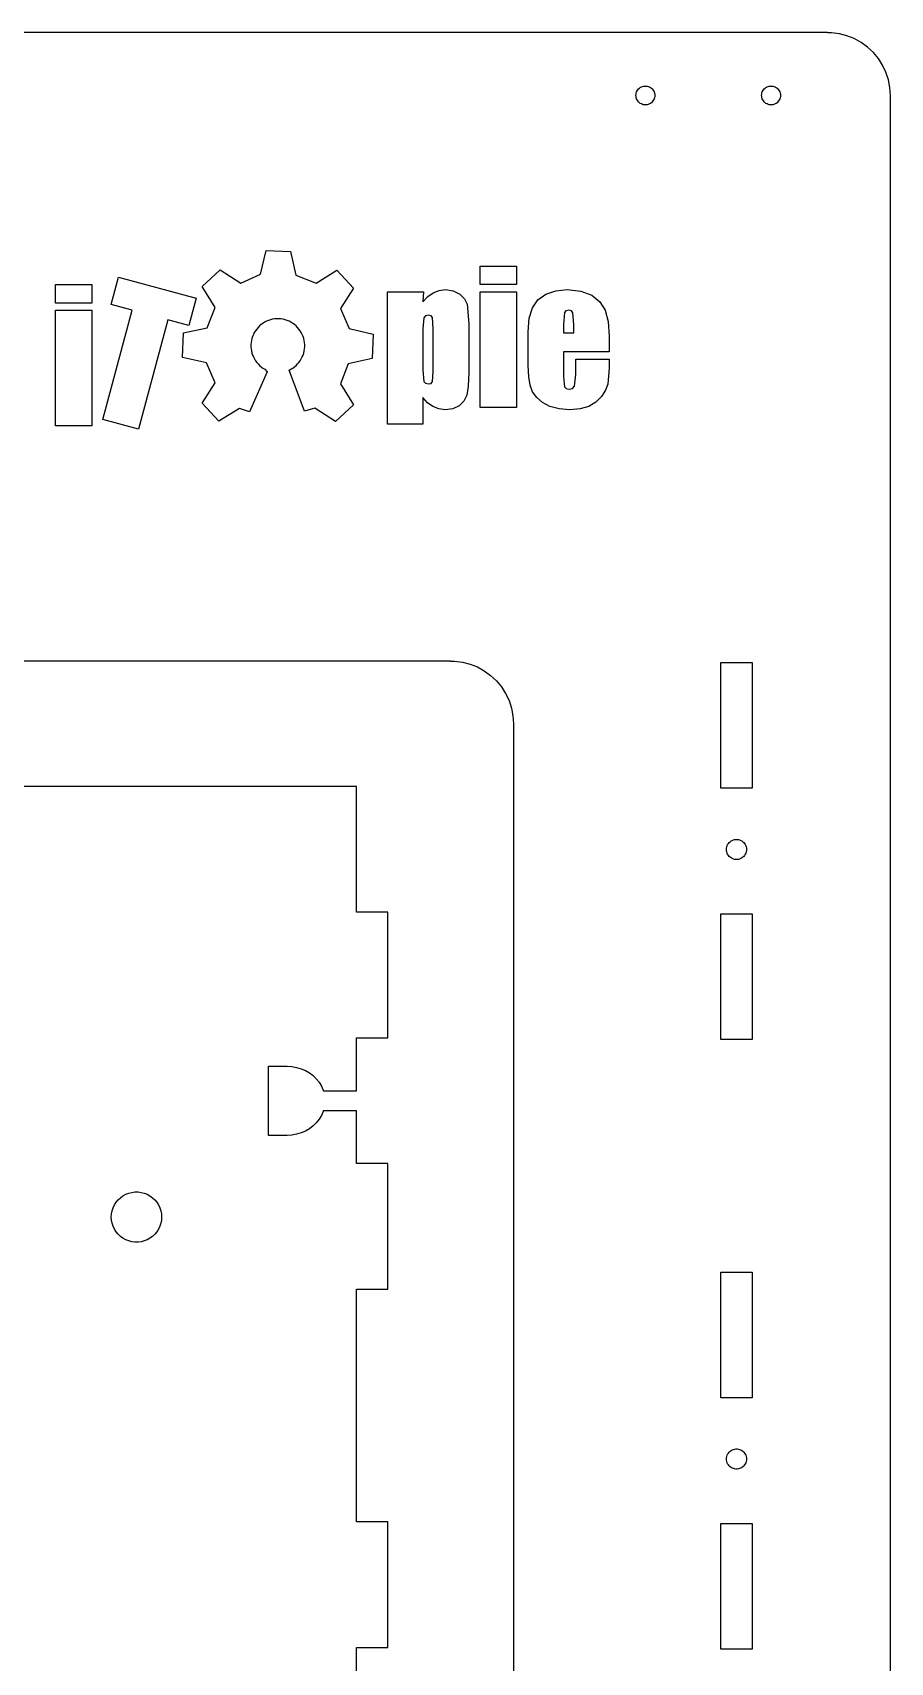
# Model space of a CAD drawing. Header units: metres. Extents: x -400 to 400, y -75 to 435.
# Drawn here: x 263.5 to 400, y 175.6 to 435 of the extents above; entities that cross this region are included whole.
import ezdxf

# ---------------------------------------------------------------- set-up
doc = ezdxf.new("R2010")
doc.units = ezdxf.units.M

msp = doc.modelspace()

# ---------------------------------------------------------------- linework, layer by layer
for p, q in [((390, 435), (20, 435)), ((390, 434.98), (390, 435)), ((390.628, 434.98), (390, 434.98)), ((391.874, 434.823), (390.628, 434.98)), ((393.09, 434.511), (391.874, 434.823)), ((394.258, 434.048), (393.09, 434.511)), ((395.358, 433.443), (394.258, 434.048)), ((396.374, 432.705), (395.358, 433.443)), ((397.29, 431.845), (396.374, 432.705)), ((398.09, 430.878), (397.29, 431.845)), ((398.763, 429.818), (398.09, 430.878)), ((399.298, 428.681), (398.763, 429.818)), ((399.686, 427.487), (399.298, 428.681)), ((359.547, 425.373), (359.605, 425.552)), ((359.605, 425.552), (359.686, 425.723)), ((359.686, 425.723), (359.786, 425.882)), ((359.786, 425.882), (359.907, 426.027)), ((359.907, 426.027), (360.044, 426.156)), ((360.044, 426.156), (360.196, 426.266)), ((360.196, 426.266), (360.361, 426.357)), ((360.361, 426.357), (360.536, 426.427)), ((360.536, 426.427), (360.719, 426.473)), ((360.719, 426.473), (360.906, 426.497)), ((360.906, 426.497), (361.094, 426.497)), ((361.094, 426.497), (361.281, 426.473)), ((361.281, 426.473), (361.464, 426.427)), ((361.464, 426.427), (361.639, 426.357)), ((361.639, 426.357), (361.804, 426.266)), ((361.804, 426.266), (361.956, 426.156)), ((361.956, 426.156), (362.093, 426.027)), ((362.093, 426.027), (362.214, 425.882)), ((362.214, 425.882), (362.314, 425.723)), ((362.314, 425.723), (362.395, 425.552)), ((362.395, 425.552), (362.453, 425.373)), ((379.547, 425.373), (379.605, 425.552)), ((379.605, 425.552), (379.686, 425.723)), ((379.686, 425.723), (379.786, 425.882)), ((379.786, 425.882), (379.907, 426.027)), ((379.907, 426.027), (380.044, 426.156)), ((380.044, 426.156), (380.196, 426.266)), ((380.196, 426.266), (380.361, 426.357)), ((380.361, 426.357), (380.536, 426.427)), ((380.536, 426.427), (380.719, 426.473)), ((380.719, 426.473), (380.906, 426.497)), ((380.906, 426.497), (381.094, 426.497)), ((381.094, 426.497), (381.281, 426.473)), ((381.281, 426.473), (381.464, 426.427)), ((381.464, 426.427), (381.639, 426.357)), ((381.639, 426.357), (381.804, 426.266)), ((381.804, 426.266), (381.956, 426.156)), ((381.956, 426.156), (382.093, 426.027)), ((382.093, 426.027), (382.214, 425.882)), ((382.214, 425.882), (382.314, 425.723)), ((382.314, 425.723), (382.395, 425.552)), ((382.395, 425.552), (382.453, 425.373)), ((399.921, 426.253), (399.686, 427.487)), ((400, 425), (399.921, 426.253)), ((359.5, 425), (359.512, 425.188)), ((359.512, 424.812), (359.5, 425)), ((359.512, 425.188), (359.547, 425.373)), ((359.547, 424.627), (359.512, 424.812)), ((359.605, 424.448), (359.547, 424.627)), ((359.686, 424.277), (359.605, 424.448)), ((359.786, 424.118), (359.686, 424.277)), ((359.907, 423.973), (359.786, 424.118)), ((360.044, 423.844), (359.907, 423.973)), ((360.196, 423.734), (360.044, 423.844)), ((360.361, 423.643), (360.196, 423.734)), ((360.536, 423.573), (360.361, 423.643)), ((360.719, 423.527), (360.536, 423.573)), ((360.906, 423.503), (360.719, 423.527)), ((361.094, 423.503), (360.906, 423.503)), ((361.281, 423.527), (361.094, 423.503)), ((361.464, 423.573), (361.281, 423.527)), ((361.639, 423.643), (361.464, 423.573)), ((361.804, 423.734), (361.639, 423.643)), ((361.956, 423.844), (361.804, 423.734)), ((362.093, 423.973), (361.956, 423.844)), ((362.214, 424.118), (362.093, 423.973)), ((362.314, 424.277), (362.214, 424.118)), ((362.395, 424.448), (362.314, 424.277)), ((362.453, 424.627), (362.395, 424.448)), ((362.453, 425.373), (362.488, 425.188)), ((362.488, 424.812), (362.453, 424.627)), ((362.488, 425.188), (362.5, 425)), ((362.5, 425), (362.488, 424.812)), ((379.5, 425), (379.512, 425.188)), ((379.512, 424.812), (379.5, 425)), ((379.512, 425.188), (379.547, 425.373)), ((379.547, 424.627), (379.512, 424.812)), ((379.605, 424.448), (379.547, 424.627)), ((379.686, 424.277), (379.605, 424.448)), ((379.786, 424.118), (379.686, 424.277)), ((379.907, 423.973), (379.786, 424.118)), ((380.044, 423.844), (379.907, 423.973)), ((380.196, 423.734), (380.044, 423.844)), ((380.361, 423.643), (380.196, 423.734)), ((380.536, 423.573), (380.361, 423.643)), ((380.719, 423.527), (380.536, 423.573)), ((380.906, 423.503), (380.719, 423.527)), ((381.094, 423.503), (380.906, 423.503)), ((381.281, 423.527), (381.094, 423.503)), ((381.464, 423.573), (381.281, 423.527)), ((381.639, 423.643), (381.464, 423.573)), ((381.804, 423.734), (381.639, 423.643)), ((381.956, 423.844), (381.804, 423.734)), ((382.093, 423.973), (381.956, 423.844)), ((382.214, 424.118), (382.093, 423.973)), ((382.314, 424.277), (382.214, 424.118)), ((382.395, 424.448), (382.314, 424.277)), ((382.453, 424.627), (382.395, 424.448)), ((382.453, 425.373), (382.488, 425.188)), ((382.488, 424.812), (382.453, 424.627)), ((382.488, 425.188), (382.5, 425)), ((382.5, 425), (382.488, 424.812)), ((400, 6), (400, 425)), ((299.754, 396.532), (300.648, 400.325)), ((300.648, 400.325), (304.545, 400.167)), ((304.545, 400.167), (305.363, 396.388)), ((290.474, 394.576), (293.341, 397.22)), ((293.341, 397.22), (296.592, 395.126)), ((308.592, 395.146), (311.906, 397.196)), ((311.906, 397.196), (314.551, 394.328)), ((334.73, 394.89), (334.73, 397.823)), ((334.73, 397.823), (340.511, 397.823)), ((340.511, 397.823), (340.511, 394.89)), ((267.115, 391.965), (267.115, 394.897)), ((267.115, 394.897), (272.897, 394.897)), ((272.897, 394.897), (272.897, 391.965)), ((275.991, 391.704), (277.157, 396.053)), ((277.157, 396.053), (289.507, 392.744)), ((292.524, 391.262), (290.474, 394.576)), ((296.592, 395.126), (299.754, 396.532)), ((305.363, 396.388), (308.592, 395.146)), ((314.551, 394.328), (312.457, 391.078)), ((340.511, 394.89), (334.73, 394.89)), ((272.897, 391.965), (267.115, 391.965)), ((279.334, 390.808), (275.991, 391.704)), ((289.507, 392.744), (288.342, 388.395)), ((319.957, 372.696), (319.957, 393.764)), ((319.957, 393.764), (325.669, 393.764)), ((325.669, 393.764), (325.572, 392.135)), ((325.572, 392.135), (326.36, 392.998)), ((326.36, 392.998), (327.226, 393.611)), ((327.226, 393.611), (328.171, 393.977)), ((328.171, 393.977), (329.199, 394.098)), ((329.199, 394.098), (330.417, 393.922)), ((330.417, 393.922), (331.457, 393.396)), ((331.457, 393.396), (332.23, 392.641)), ((332.23, 392.641), (332.646, 391.777)), ((332.646, 391.777), (332.882, 388.664)), ((334.73, 375.323), (334.73, 393.764)), ((334.73, 393.764), (340.511, 393.764)), ((340.511, 393.764), (340.511, 375.323)), ((343.013, 391.215), (343.875, 392.448)), ((343.875, 392.448), (345.153, 393.355)), ((345.153, 393.355), (346.751, 393.912)), ((346.751, 393.912), (348.572, 394.098)), ((348.572, 394.098), (350.728, 393.874)), ((350.728, 393.874), (352.47, 393.202)), ((352.47, 393.202), (353.777, 392.159)), ((353.777, 392.159), (354.624, 390.825)), ((267.115, 372.397), (267.115, 390.84)), ((267.115, 390.84), (272.897, 390.84)), ((272.897, 390.84), (272.897, 372.397)), ((274.676, 373.424), (279.334, 390.808)), ((284.986, 389.294), (280.327, 371.91)), ((288.342, 388.395), (284.986, 389.294)), ((291.281, 388.033), (292.524, 391.262)), ((301.018, 389.187), (300.707, 389.058)), ((301.338, 389.291), (301.018, 389.187)), ((301.664, 389.369), (301.338, 389.291)), ((301.997, 389.422), (301.664, 389.369)), ((302.332, 389.448), (301.997, 389.422)), ((302.668, 389.448), (302.332, 389.448)), ((303.003, 389.422), (302.668, 389.448)), ((303.336, 389.369), (303.003, 389.422)), ((303.662, 389.291), (303.336, 389.369)), ((303.982, 389.187), (303.662, 389.291)), ((304.293, 389.058), (303.982, 389.187)), ((312.457, 391.078), (313.862, 387.916)), ((325.732, 389.59), (325.595, 387.858)), ((325.99, 389.903), (325.732, 389.59)), ((326.447, 390.007), (325.99, 389.903)), ((326.906, 389.917), (326.447, 390.007)), ((327.142, 389.646), (326.906, 389.917)), ((327.25, 387.864), (327.142, 389.646)), ((342.36, 387.399), (342.523, 389.562)), ((342.523, 389.562), (343.013, 391.215)), ((348.114, 390.478), (347.975, 388.567)), ((348.364, 390.744), (348.114, 390.478)), ((348.836, 390.832), (348.364, 390.744)), ((349.229, 390.728), (348.836, 390.832)), ((349.461, 390.416), (349.229, 390.728)), ((349.615, 388.567), (349.461, 390.416)), ((354.624, 390.825), (355.088, 389.044)), ((287.344, 383.317), (287.503, 387.214)), ((287.503, 387.214), (291.281, 388.033)), ((298.483, 386.65), (298.379, 386.331)), ((298.612, 386.961), (298.483, 386.65)), ((298.764, 387.261), (298.612, 386.961)), ((298.94, 387.547), (298.764, 387.261)), ((299.137, 387.82), (298.94, 387.547)), ((299.356, 388.075), (299.137, 387.82)), ((299.593, 388.313), (299.356, 388.075)), ((299.849, 388.532), (299.593, 388.313)), ((300.121, 388.729), (299.849, 388.532)), ((300.407, 388.905), (300.121, 388.729)), ((300.707, 389.058), (300.407, 388.905)), ((304.593, 388.905), (304.293, 389.058)), ((304.879, 388.729), (304.593, 388.905)), ((305.151, 388.532), (304.879, 388.729)), ((305.407, 388.313), (305.151, 388.532)), ((305.644, 388.075), (305.407, 388.313)), ((305.863, 387.82), (305.644, 388.075)), ((306.06, 387.547), (305.863, 387.82)), ((306.236, 387.261), (306.06, 387.547)), ((306.388, 386.961), (306.236, 387.261)), ((306.517, 386.65), (306.388, 386.961)), ((306.621, 386.331), (306.517, 386.65)), ((313.862, 387.916), (317.656, 387.022)), ((317.656, 387.022), (317.497, 383.125)), ((325.595, 387.858), (325.595, 381.289)), ((327.249, 381.059), (327.25, 387.864)), ((332.882, 388.664), (332.882, 380.896)), ((342.36, 382.021), (342.36, 387.399)), ((347.975, 388.567), (347.975, 387.219)), ((347.975, 387.219), (349.615, 387.219)), ((349.615, 387.219), (349.615, 388.567)), ((355.088, 389.044), (355.243, 386.663)), ((355.243, 386.663), (355.243, 384.217)), ((298.248, 385.672), (298.222, 385.336)), ((298.222, 385.336), (298.222, 385)), ((298.222, 385), (298.248, 384.665)), ((298.3, 386.003), (298.248, 385.672)), ((298.248, 384.665), (298.301, 384.333)), ((298.379, 386.331), (298.3, 386.003)), ((298.301, 384.333), (298.379, 384.005)), ((298.379, 384.005), (298.483, 383.686)), ((306.517, 383.686), (306.621, 384.005)), ((306.7, 386.003), (306.621, 386.331)), ((306.621, 384.005), (306.699, 384.333)), ((306.699, 384.333), (306.752, 384.665)), ((306.752, 385.672), (306.7, 386.003)), ((306.778, 385.336), (306.752, 385.672)), ((306.752, 384.665), (306.778, 385)), ((306.778, 385), (306.778, 385.336)), ((355.243, 384.217), (347.975, 384.217)), ((347.975, 384.217), (347.975, 380.228)), ((291.138, 382.424), (287.344, 383.317)), ((292.543, 379.261), (291.138, 382.424)), ((298.483, 383.686), (298.612, 383.375)), ((298.612, 383.375), (298.765, 383.076)), ((298.765, 383.076), (298.941, 382.789)), ((298.941, 382.789), (299.139, 382.517)), ((299.139, 382.517), (299.357, 382.261)), ((299.357, 382.261), (299.595, 382.024)), ((299.595, 382.024), (299.851, 381.806)), ((299.851, 381.806), (300.123, 381.608)), ((300.123, 381.608), (300.41, 381.432)), ((300.41, 381.432), (300.809, 381.029)), ((304.29, 381.28), (304.59, 381.432)), ((304.59, 381.432), (304.877, 381.608)), ((304.877, 381.608), (305.149, 381.806)), ((305.149, 381.806), (305.405, 382.024)), ((305.405, 382.024), (305.643, 382.261)), ((305.643, 382.261), (305.861, 382.517)), ((305.861, 382.517), (306.059, 382.789)), ((306.059, 382.789), (306.235, 383.076)), ((306.235, 383.076), (306.388, 383.375)), ((306.388, 383.375), (306.517, 383.686)), ((313.719, 382.306), (312.476, 379.077)), ((317.497, 383.125), (313.719, 382.306)), ((325.595, 381.289), (325.738, 379.497)), ((342.433, 380.209), (342.36, 382.021)), ((349.92, 380.589), (349.92, 383.022)), ((349.92, 383.022), (355.243, 383.022)), ((355.243, 381.66), (355.027, 379.033)), ((355.243, 383.022), (355.243, 381.66)), ((290.449, 376.011), (292.543, 379.261)), ((300.809, 381.029), (297.986, 374.635)), ((306.758, 374.742), (304.29, 381.28)), ((312.476, 379.077), (314.526, 375.763)), ((325.738, 379.497), (326.003, 379.184)), ((326.003, 379.184), (326.461, 379.08)), ((326.461, 379.08), (326.901, 379.176)), ((326.901, 379.176), (327.135, 379.462)), ((327.135, 379.462), (327.249, 381.059)), ((332.807, 378.743), (332.583, 377.317)), ((332.882, 380.896), (332.807, 378.743)), ((342.652, 378.887), (342.433, 380.209)), ((343.06, 377.855), (342.652, 378.887)), ((347.975, 380.228), (348.155, 378.616)), ((349.383, 378.375), (349.705, 378.734)), ((349.705, 378.734), (349.92, 380.589)), ((355.027, 379.033), (354.667, 378.084)), ((326.346, 376.082), (325.572, 376.924)), ((325.572, 376.924), (325.572, 372.696)), ((332.128, 376.361), (331.36, 375.621)), ((332.583, 377.317), (332.128, 376.361)), ((343.701, 376.914), (343.06, 377.855)), ((344.61, 376.113), (343.701, 376.914)), ((345.821, 375.503), (344.61, 376.113)), ((348.155, 378.616), (348.419, 378.345)), ((348.419, 378.345), (348.85, 378.255)), ((348.85, 378.255), (349.383, 378.375)), ((353.122, 376.162), (352.012, 375.51)), ((354.02, 377.074), (353.122, 376.162)), ((354.667, 378.084), (354.02, 377.074)), ((293.094, 373.143), (290.449, 376.011)), ((296.408, 375.194), (293.094, 373.143)), ((297.986, 374.635), (296.408, 375.194)), ((308.408, 375.213), (306.758, 374.742)), ((311.659, 373.119), (308.408, 375.213)), ((314.526, 375.763), (311.659, 373.119)), ((327.198, 375.476), (326.346, 376.082)), ((328.125, 375.111), (327.198, 375.476)), ((329.129, 374.989), (328.125, 375.111)), ((330.34, 375.147), (329.129, 374.989)), ((331.36, 375.621), (330.34, 375.147)), ((340.511, 375.323), (334.73, 375.323)), ((347.287, 375.117), (345.821, 375.503)), ((348.961, 374.989), (347.287, 375.117)), ((350.641, 375.12), (348.961, 374.989)), ((352.012, 375.51), (350.641, 375.12)), ((272.897, 372.397), (267.115, 372.397)), ((280.327, 371.91), (274.676, 373.424)), ((325.572, 372.696), (319.957, 372.696)), ((80, 335), (330, 335)), ((330, 335), (330, 334.98)), ((330, 334.98), (330.628, 334.98)), ((330.628, 334.98), (331.874, 334.823)), ((331.874, 334.823), (333.09, 334.511)), ((373, 314.75), (373, 334.75)), ((373, 334.75), (378, 334.75)), ((378, 334.75), (378, 314.75)), ((333.09, 334.511), (334.258, 334.048)), ((334.258, 334.048), (335.358, 333.443)), ((335.358, 333.443), (336.374, 332.705)), ((336.374, 332.705), (337.29, 331.845)), ((337.29, 331.845), (338.09, 330.878)), ((338.09, 330.878), (338.763, 329.818)), ((338.763, 329.818), (339.298, 328.681)), ((339.298, 328.681), (339.686, 327.487)), ((339.686, 327.487), (339.921, 326.253)), ((339.921, 326.253), (340, 325)), ((340, 325), (340, 61)), ((315, 315), (238, 315)), ((315, 295), (315, 315)), ((378, 314.75), (373, 314.75)), ((374.206, 305.94), (374.334, 306.095)), ((374.334, 306.095), (374.48, 306.233)), ((374.48, 306.233), (374.643, 306.351)), ((374.643, 306.351), (374.819, 306.448)), ((374.819, 306.448), (375.006, 306.522)), ((375.006, 306.522), (375.2, 306.572)), ((375.2, 306.572), (375.4, 306.597)), ((375.4, 306.597), (375.6, 306.597)), ((375.6, 306.597), (375.8, 306.572)), ((375.8, 306.572), (375.994, 306.522)), ((375.994, 306.522), (376.181, 306.448)), ((376.181, 306.448), (376.357, 306.351)), ((376.357, 306.351), (376.52, 306.233)), ((376.52, 306.233), (376.666, 306.095)), ((376.666, 306.095), (376.794, 305.94)), ((373.9, 305), (373.913, 305.201)), ((373.913, 304.799), (373.9, 305)), ((373.913, 305.201), (373.95, 305.398)), ((373.95, 304.602), (373.913, 304.799)), ((373.95, 305.398), (374.012, 305.589)), ((374.012, 304.411), (373.95, 304.602)), ((374.012, 305.589), (374.098, 305.771)), ((374.098, 304.229), (374.012, 304.411)), ((374.098, 305.771), (374.206, 305.94)), ((374.206, 304.06), (374.098, 304.229)), ((374.334, 303.905), (374.206, 304.06)), ((374.48, 303.767), (374.334, 303.905)), ((374.643, 303.649), (374.48, 303.767)), ((374.819, 303.552), (374.643, 303.649)), ((375.006, 303.478), (374.819, 303.552)), ((375.2, 303.428), (375.006, 303.478)), ((375.994, 303.478), (375.8, 303.428)), ((376.181, 303.552), (375.994, 303.478)), ((376.357, 303.649), (376.181, 303.552)), ((376.52, 303.767), (376.357, 303.649)), ((376.666, 303.905), (376.52, 303.767)), ((376.794, 304.06), (376.666, 303.905)), ((376.794, 305.94), (376.902, 305.771)), ((376.902, 304.229), (376.794, 304.06)), ((376.902, 305.771), (376.988, 305.589)), ((376.988, 304.411), (376.902, 304.229)), ((376.988, 305.589), (377.05, 305.398)), ((377.05, 304.602), (376.988, 304.411)), ((377.05, 305.398), (377.087, 305.201)), ((377.087, 304.799), (377.05, 304.602)), ((377.087, 305.201), (377.1, 305)), ((377.1, 305), (377.087, 304.799)), ((375.4, 303.403), (375.2, 303.428)), ((375.6, 303.403), (375.4, 303.403)), ((375.8, 303.428), (375.6, 303.403)), ((320, 295), (315, 295)), ((320, 275), (320, 295)), ((373, 274.75), (373, 294.75)), ((373, 294.75), (378, 294.75)), ((378, 294.75), (378, 274.75)), ((315, 266.6), (315, 275)), ((315, 275), (320, 275)), ((378, 274.75), (373, 274.75)), ((301, 259.5), (301, 270.5)), ((301, 270.5), (304, 270.5)), ((304, 270.5), (304.752, 270.457)), ((304.752, 270.457), (305.492, 270.327)), ((305.492, 270.327), (306.209, 270.114)), ((306.209, 270.114), (306.891, 269.82)), ((306.891, 269.82), (307.527, 269.45)), ((307.527, 269.45), (308.107, 269.009)), ((308.107, 269.009), (308.623, 268.506)), ((308.623, 268.506), (309.066, 267.947)), ((309.066, 267.947), (309.429, 267.342)), ((309.429, 267.342), (309.706, 266.7)), ((309.706, 266.7), (309.734, 266.6)), ((309.734, 266.6), (315, 266.6)), ((309.066, 262.053), (308.623, 261.494)), ((309.429, 262.658), (309.066, 262.053)), ((309.706, 263.3), (309.429, 262.658)), ((309.734, 263.4), (309.706, 263.3)), ((315, 263.4), (309.734, 263.4)), ((315, 255), (315, 263.4)), ((304, 259.5), (301, 259.5)), ((304.752, 259.543), (304, 259.5)), ((305.492, 259.673), (304.752, 259.543)), ((306.209, 259.886), (305.492, 259.673)), ((306.891, 260.18), (306.209, 259.886)), ((307.527, 260.55), (306.891, 260.18)), ((308.107, 260.991), (307.527, 260.55)), ((308.623, 261.494), (308.107, 260.991)), ((320, 255), (315, 255)), ((320, 235), (320, 255)), ((276.764, 248.851), (277.084, 249.238)), ((277.084, 249.238), (277.45, 249.582)), ((277.45, 249.582), (277.857, 249.877)), ((277.857, 249.877), (278.297, 250.119)), ((278.297, 250.119), (278.764, 250.304)), ((278.764, 250.304), (279.25, 250.429)), ((279.25, 250.429), (279.749, 250.492)), ((279.749, 250.492), (280.251, 250.492)), ((280.251, 250.492), (280.75, 250.429)), ((280.75, 250.429), (281.236, 250.304)), ((281.236, 250.304), (281.703, 250.119)), ((281.703, 250.119), (282.143, 249.877)), ((282.143, 249.877), (282.55, 249.582)), ((282.55, 249.582), (282.916, 249.238)), ((282.916, 249.238), (283.236, 248.851)), ((276, 246.5), (276.032, 247.001)), ((276.032, 245.999), (276, 246.5)), ((276.032, 247.001), (276.126, 247.495)), ((276.126, 247.495), (276.281, 247.973)), ((276.281, 247.973), (276.495, 248.427)), ((276.495, 248.427), (276.764, 248.851)), ((283.236, 248.851), (283.505, 248.427)), ((283.505, 248.427), (283.719, 247.973)), ((283.719, 247.973), (283.874, 247.495)), ((283.874, 247.495), (283.968, 247.001)), ((283.968, 247.001), (284, 246.5)), ((284, 246.5), (283.968, 245.999)), ((276.126, 245.505), (276.032, 245.999)), ((276.281, 245.028), (276.126, 245.505)), ((276.495, 244.573), (276.281, 245.028)), ((276.764, 244.149), (276.495, 244.573)), ((277.084, 243.762), (276.764, 244.149)), ((283.236, 244.149), (282.916, 243.762)), ((283.505, 244.573), (283.236, 244.149)), ((283.719, 245.028), (283.505, 244.573)), ((283.874, 245.505), (283.719, 245.028)), ((283.968, 245.999), (283.874, 245.505)), ((277.45, 243.418), (277.084, 243.762)), ((277.857, 243.123), (277.45, 243.418)), ((278.297, 242.881), (277.857, 243.123)), ((278.764, 242.696), (278.297, 242.881)), ((279.25, 242.571), (278.764, 242.696)), ((279.749, 242.508), (279.25, 242.571)), ((280.251, 242.508), (279.749, 242.508)), ((280.75, 242.571), (280.251, 242.508)), ((281.236, 242.696), (280.75, 242.571)), ((281.703, 242.881), (281.236, 242.696)), ((282.143, 243.123), (281.703, 242.881)), ((282.55, 243.418), (282.143, 243.123)), ((282.916, 243.762), (282.55, 243.418)), ((373, 217.75), (373, 237.75)), ((373, 237.75), (378, 237.75)), ((378, 237.75), (378, 217.75)), ((315, 198), (315, 235)), ((315, 235), (320, 235)), ((378, 217.75), (373, 217.75)), ((373.9, 208), (373.913, 208.201)), ((373.913, 207.799), (373.9, 208)), ((373.913, 208.201), (373.95, 208.398)), ((373.95, 207.602), (373.913, 207.799)), ((373.95, 208.398), (374.012, 208.589)), ((374.012, 207.411), (373.95, 207.602)), ((374.012, 208.589), (374.098, 208.771)), ((374.098, 208.771), (374.206, 208.94)), ((374.206, 208.94), (374.334, 209.095)), ((374.334, 209.095), (374.48, 209.233)), ((374.48, 209.233), (374.643, 209.351)), ((374.643, 209.351), (374.819, 209.448)), ((374.819, 209.448), (375.006, 209.522)), ((375.006, 209.522), (375.2, 209.572)), ((375.2, 209.572), (375.4, 209.597)), ((375.4, 209.597), (375.6, 209.597)), ((375.6, 209.597), (375.8, 209.572)), ((375.8, 209.572), (375.994, 209.522)), ((375.994, 209.522), (376.181, 209.448)), ((376.181, 209.448), (376.357, 209.351)), ((376.357, 209.351), (376.52, 209.233)), ((376.52, 209.233), (376.666, 209.095)), ((376.666, 209.095), (376.794, 208.94)), ((376.794, 208.94), (376.902, 208.771)), ((376.902, 208.771), (376.988, 208.589)), ((376.988, 208.589), (377.05, 208.398)), ((377.05, 207.602), (376.988, 207.411)), ((377.05, 208.398), (377.087, 208.201)), ((377.087, 207.799), (377.05, 207.602)), ((377.087, 208.201), (377.1, 208)), ((377.1, 208), (377.087, 207.799)), ((374.098, 207.229), (374.012, 207.411)), ((374.206, 207.06), (374.098, 207.229)), ((374.334, 206.905), (374.206, 207.06)), ((374.48, 206.767), (374.334, 206.905)), ((374.643, 206.649), (374.48, 206.767)), ((374.819, 206.552), (374.643, 206.649)), ((375.006, 206.478), (374.819, 206.552)), ((375.2, 206.428), (375.006, 206.478)), ((375.4, 206.403), (375.2, 206.428)), ((375.6, 206.403), (375.4, 206.403)), ((375.8, 206.428), (375.6, 206.403)), ((375.994, 206.478), (375.8, 206.428)), ((376.181, 206.552), (375.994, 206.478)), ((376.357, 206.649), (376.181, 206.552)), ((376.52, 206.767), (376.357, 206.649)), ((376.666, 206.905), (376.52, 206.767)), ((376.794, 207.06), (376.666, 206.905)), ((376.902, 207.229), (376.794, 207.06)), ((376.988, 207.411), (376.902, 207.229)), ((320, 198), (315, 198)), ((320, 178), (320, 198)), ((373, 177.75), (373, 197.75)), ((373, 197.75), (378, 197.75)), ((378, 197.75), (378, 177.75)), ((315, 169.6), (315, 178)), ((315, 178), (320, 178)), ((378, 177.75), (373, 177.75))]:
    msp.add_line(p, q)

doc.saveas('drawing.dxf')
